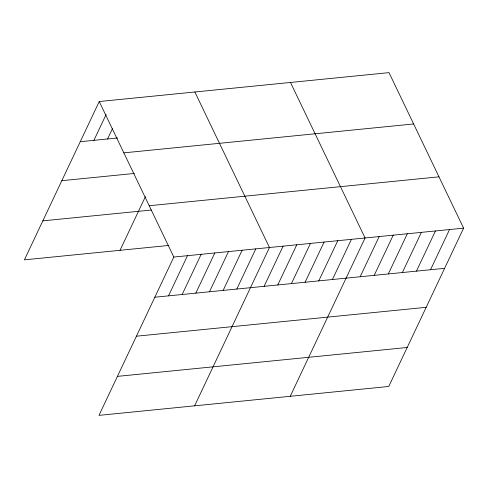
<?xml version="1.0" encoding="UTF-8"?>
<svg xmlns="http://www.w3.org/2000/svg" width="488" height="488" viewBox="0 0 488 488"><rect width="100%" height="100%" fill="white"/><g stroke="black" fill="none" stroke-linecap="round" stroke-linejoin="round"><path stroke-width="0.73" d="M99.235 101.528L173.826 257.048L98.991 415.367L388.765 386.472L463.6 228.152L389.009 72.633L99.235 101.528L24.4 259.848L168.915 245.434M93.909 140.343L106.14 114.466M107.567 138.976L112.399 128.765M120.024 250.314L145.418 196.597M168.5 295.856L187.49 255.688M182.158 294.496L201.148 254.321M195.822 293.135L214.811 252.961M209.48 291.769L228.469 251.601M223.144 290.409L242.133 250.24M236.802 289.048L255.791 248.874M194.614 405.827L269.455 247.514L194.858 91.994M264.124 286.322L283.113 246.153M277.782 284.962L296.771 244.787M291.446 283.601L310.435 243.427M305.104 282.235L324.093 242.066M318.768 280.875L337.757 240.7M332.426 279.514L351.415 239.34M290.244 396.293L365.079 237.979L290.488 82.46M360.162 276.745L379.152 236.576M374.235 275.342L393.224 235.173M388.314 273.939L407.303 233.764M402.386 272.536L421.376 232.361M416.459 271.133L435.449 230.958M430.538 269.73L449.527 229.555M80.246 141.703L117.632 137.976M123.848 152.854L413.623 123.958M61.817 180.688L134.432 173.447M149.212 205.729L438.986 176.833M42.828 220.857L151.396 210.035M173.826 257.048L463.6 228.152M154.836 297.222L444.611 268.327M136.408 336.208L426.183 307.312M117.419 376.376L407.193 347.48"/></g></svg>
